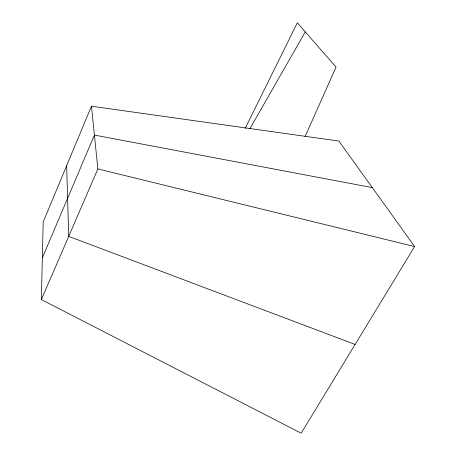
<?xml version="1.0" encoding="UTF-8"?>
<svg xmlns="http://www.w3.org/2000/svg" width="456" height="456" viewBox="0 0 456 456"><rect width="100%" height="100%" fill="white"/><g stroke="black" fill="none" stroke-linecap="round" stroke-linejoin="round"><path stroke-width="0.68" d="M41.371 299.575L43.2 221.969L91.451 106.219L338.865 141.046L414.629 246.548L301.171 433.2L41.371 299.575L97.875 168.937L91.451 106.219M42.357 257.857L94.403 135.073L372.295 187.598M305.07 136.595L336.055 67.106L297.323 22.8L245.123 128.506M249.922 128.666L305.286 31.909M97.875 168.937L414.629 246.548M355.121 344.445L68.708 236.379L66.656 165.705"/></g></svg>
